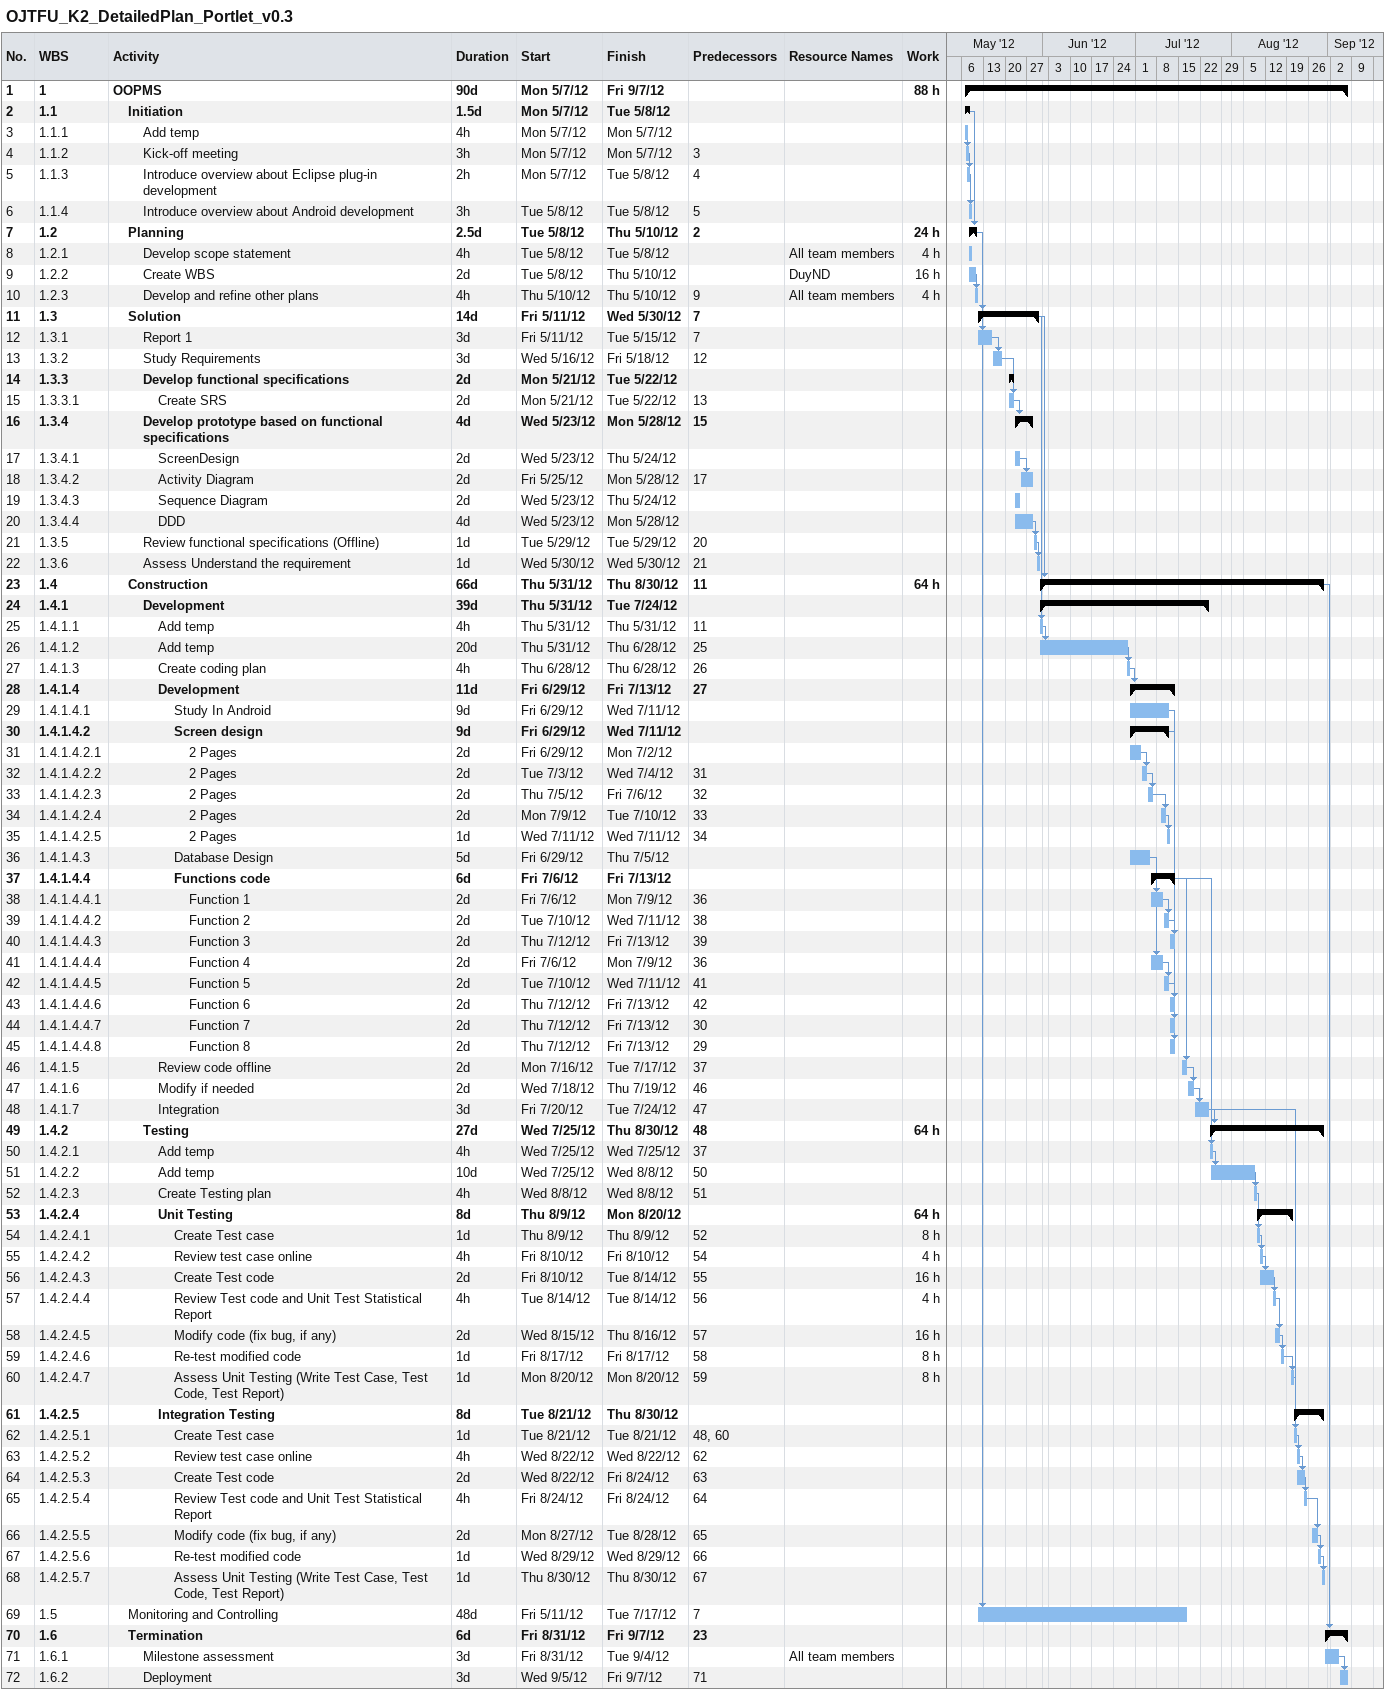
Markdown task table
OJTFU_K2_DetailedPlan_Portlet_v0.3

| ID | WBS | Task | Duration | Start | Finish | Predecessors | Resources | Work (h) |
|---|---|---|---|---|---|---|---|---|
| 1 | 1 | **OOPMS** | 90d | 2012-05-07 | 2012-09-07 |  |  | 88 |
| 2 | 1.1 | **Initiation** | 1.5d | 2012-05-07 | 2012-05-08 |  |  |  |
| 3 | 1.1.1 | Add temp | 4h | 2012-05-07 | 2012-05-07 |  |  |  |
| 4 | 1.1.2 | Kick-off meeting | 3h | 2012-05-07 | 2012-05-07 | 3 |  |  |
| 5 | 1.1.3 | Introduce overview about Eclipse plug-in development | 2h | 2012-05-07 | 2012-05-08 | 4 |  |  |
| 6 | 1.1.4 | Introduce overview about Android development | 3h | 2012-05-08 | 2012-05-08 | 5 |  |  |
| 7 | 1.2 | **Planning** | 2.5d | 2012-05-08 | 2012-05-10 | 2 |  | 24 |
| 8 | 1.2.1 | Develop scope statement | 4h | 2012-05-08 | 2012-05-08 |  | All team members | 4 |
| 9 | 1.2.2 | Create WBS | 2d | 2012-05-08 | 2012-05-10 |  | DuyND | 16 |
| 10 | 1.2.3 | Develop and refine other plans | 4h | 2012-05-10 | 2012-05-10 | 9 | All team members | 4 |
| 11 | 1.3 | **Solution** | 14d | 2012-05-11 | 2012-05-30 | 7 |  |  |
| 12 | 1.3.1 | Report 1 | 3d | 2012-05-11 | 2012-05-15 | 7 |  |  |
| 13 | 1.3.2 | Study Requirements | 3d | 2012-05-16 | 2012-05-18 | 12 |  |  |
| 14 | 1.3.3 | **Develop functional specifications** | 2d | 2012-05-21 | 2012-05-22 |  |  |  |
| 15 | 1.3.3.1 | Create SRS | 2d | 2012-05-21 | 2012-05-22 | 13 |  |  |
| 16 | 1.3.4 | **Develop prototype based on functional specifications** | 4d | 2012-05-23 | 2012-05-28 | 15 |  |  |
| 17 | 1.3.4.1 | ScreenDesign | 2d | 2012-05-23 | 2012-05-24 |  |  |  |
| 18 | 1.3.4.2 | Activity Diagram | 2d | 2012-05-25 | 2012-05-28 | 17 |  |  |
| 19 | 1.3.4.3 | Sequence Diagram | 2d | 2012-05-23 | 2012-05-24 |  |  |  |
| 20 | 1.3.4.4 | DDD | 4d | 2012-05-23 | 2012-05-28 |  |  |  |
| 21 | 1.3.5 | Review functional specifications (Offline) | 1d | 2012-05-29 | 2012-05-29 | 20 |  |  |
| 22 | 1.3.6 | Assess Understand the requirement | 1d | 2012-05-30 | 2012-05-30 | 21 |  |  |
| 23 | 1.4 | **Construction** | 66d | 2012-05-31 | 2012-08-30 | 11 |  | 64 |
| 24 | 1.4.1 | **Development** | 39d | 2012-05-31 | 2012-07-24 |  |  |  |
| 25 | 1.4.1.1 | Add temp | 4h | 2012-05-31 | 2012-05-31 | 11 |  |  |
| 26 | 1.4.1.2 | Add temp | 20d | 2012-05-31 | 2012-06-28 | 25 |  |  |
| 27 | 1.4.1.3 | Create coding plan | 4h | 2012-06-28 | 2012-06-28 | 26 |  |  |
| 28 | 1.4.1.4 | **Development** | 11d | 2012-06-29 | 2012-07-13 | 27 |  |  |
| 29 | 1.4.1.4.1 | Study In Android | 9d | 2012-06-29 | 2012-07-11 |  |  |  |
| 30 | 1.4.1.4.2 | **Screen design** | 9d | 2012-06-29 | 2012-07-11 |  |  |  |
| 31 | 1.4.1.4.2.1 | 2 Pages | 2d | 2012-06-29 | 2012-07-02 |  |  |  |
| 32 | 1.4.1.4.2.2 | 2 Pages | 2d | 2012-07-03 | 2012-07-04 | 31 |  |  |
| 33 | 1.4.1.4.2.3 | 2 Pages | 2d | 2012-07-05 | 2012-07-06 | 32 |  |  |
| 34 | 1.4.1.4.2.4 | 2 Pages | 2d | 2012-07-09 | 2012-07-10 | 33 |  |  |
| 35 | 1.4.1.4.2.5 | 2 Pages | 1d | 2012-07-11 | 2012-07-11 | 34 |  |  |
| 36 | 1.4.1.4.3 | Database Design | 5d | 2012-06-29 | 2012-07-05 |  |  |  |
| 37 | 1.4.1.4.4 | **Functions code** | 6d | 2012-07-06 | 2012-07-13 |  |  |  |
| 38 | 1.4.1.4.4.1 | Function 1 | 2d | 2012-07-06 | 2012-07-09 | 36 |  |  |
| 39 | 1.4.1.4.4.2 | Function 2 | 2d | 2012-07-10 | 2012-07-11 | 38 |  |  |
| 40 | 1.4.1.4.4.3 | Function 3 | 2d | 2012-07-12 | 2012-07-13 | 39 |  |  |
| 41 | 1.4.1.4.4.4 | Function 4 | 2d | 2012-07-06 | 2012-07-09 | 36 |  |  |
| 42 | 1.4.1.4.4.5 | Function 5 | 2d | 2012-07-10 | 2012-07-11 | 41 |  |  |
| 43 | 1.4.1.4.4.6 | Function 6 | 2d | 2012-07-12 | 2012-07-13 | 42 |  |  |
| 44 | 1.4.1.4.4.7 | Function 7 | 2d | 2012-07-12 | 2012-07-13 | 30 |  |  |
| 45 | 1.4.1.4.4.8 | Function 8 | 2d | 2012-07-12 | 2012-07-13 | 29 |  |  |
| 46 | 1.4.1.5 | Review code offline | 2d | 2012-07-16 | 2012-07-17 | 37 |  |  |
| 47 | 1.4.1.6 | Modify if needed | 2d | 2012-07-18 | 2012-07-19 | 46 |  |  |
| 48 | 1.4.1.7 | Integration | 3d | 2012-07-20 | 2012-07-24 | 47 |  |  |
| 49 | 1.4.2 | **Testing** | 27d | 2012-07-25 | 2012-08-30 | 48 |  | 64 |
| 50 | 1.4.2.1 | Add temp | 4h | 2012-07-25 | 2012-07-25 | 37 |  |  |
| 51 | 1.4.2.2 | Add temp | 10d | 2012-07-25 | 2012-08-08 | 50 |  |  |
| 52 | 1.4.2.3 | Create Testing plan | 4h | 2012-08-08 | 2012-08-08 | 51 |  |  |
| 53 | 1.4.2.4 | **Unit Testing** | 8d | 2012-08-09 | 2012-08-20 |  |  | 64 |
| 54 | 1.4.2.4.1 | Create Test case | 1d | 2012-08-09 | 2012-08-09 | 52 |  | 8 |
| 55 | 1.4.2.4.2 | Review test case online | 4h | 2012-08-10 | 2012-08-10 | 54 |  | 4 |
| 56 | 1.4.2.4.3 | Create Test code | 2d | 2012-08-10 | 2012-08-14 | 55 |  | 16 |
| 57 | 1.4.2.4.4 | Review Test code and Unit Test Statistical Report | 4h | 2012-08-14 | 2012-08-14 | 56 |  | 4 |
| 58 | 1.4.2.4.5 | Modify code (fix bug, if any) | 2d | 2012-08-15 | 2012-08-16 | 57 |  | 16 |
| 59 | 1.4.2.4.6 | Re-test modified code | 1d | 2012-08-17 | 2012-08-17 | 58 |  | 8 |
| 60 | 1.4.2.4.7 | Assess Unit Testing (Write Test Case, Test Code, Test Report) | 1d | 2012-08-20 | 2012-08-20 | 59 |  | 8 |
| 61 | 1.4.2.5 | **Integration Testing** | 8d | 2012-08-21 | 2012-08-30 |  |  |  |
| 62 | 1.4.2.5.1 | Create Test case | 1d | 2012-08-21 | 2012-08-21 | 48, 60 |  |  |
| 63 | 1.4.2.5.2 | Review test case online | 4h | 2012-08-22 | 2012-08-22 | 62 |  |  |
| 64 | 1.4.2.5.3 | Create Test code | 2d | 2012-08-22 | 2012-08-24 | 63 |  |  |
| 65 | 1.4.2.5.4 | Review Test code and Unit Test Statistical Report | 4h | 2012-08-24 | 2012-08-24 | 64 |  |  |
| 66 | 1.4.2.5.5 | Modify code (fix bug, if any) | 2d | 2012-08-27 | 2012-08-28 | 65 |  |  |
| 67 | 1.4.2.5.6 | Re-test modified code | 1d | 2012-08-29 | 2012-08-29 | 66 |  |  |
| 68 | 1.4.2.5.7 | Assess Unit Testing (Write Test Case, Test Code, Test Report) | 1d | 2012-08-30 | 2012-08-30 | 67 |  |  |
| 69 | 1.5 | Monitoring and Controlling | 48d | 2012-05-11 | 2012-07-17 | 7 |  |  |
| 70 | 1.6 | **Termination** | 6d | 2012-08-31 | 2012-09-07 | 23 |  |  |
| 71 | 1.6.1 | Milestone assessment | 3d | 2012-08-31 | 2012-09-04 |  | All team members |  |
| 72 | 1.6.2 | Deployment | 3d | 2012-09-05 | 2012-09-07 | 71 |  |  |
